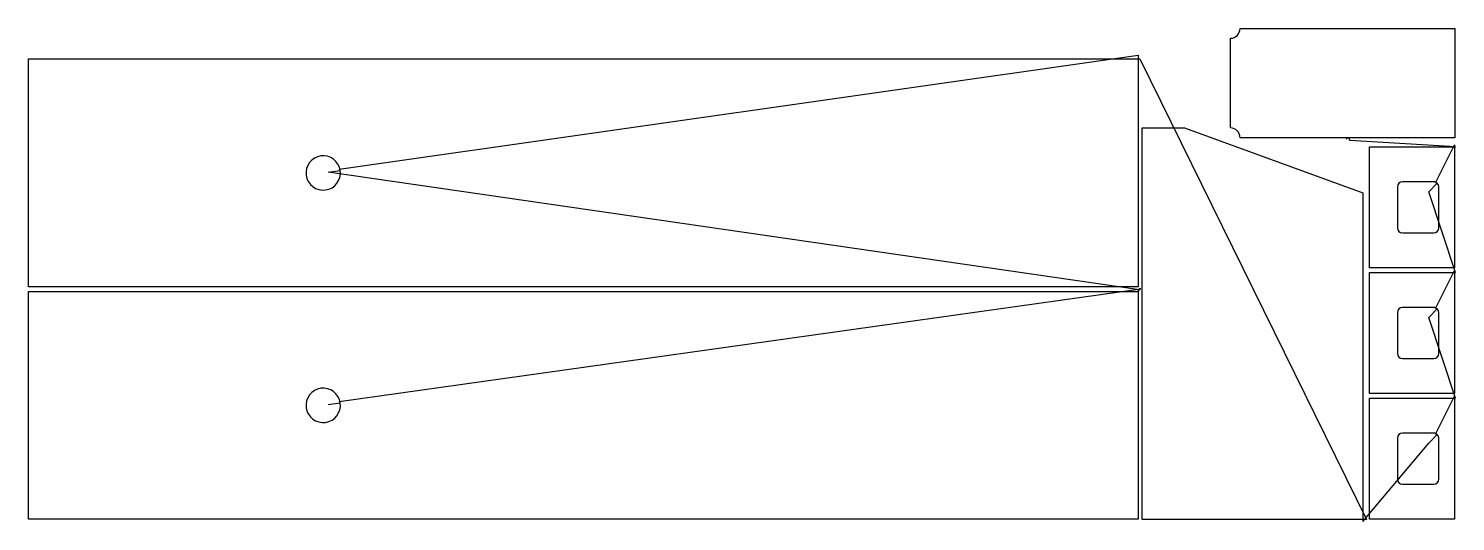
# Model space of a CAD drawing. Header units: metres. Extents: x 10 to 5894, y -2099 to -66.
import ezdxf

# ---------------------------------------------------------------- set-up
doc = ezdxf.new("R2010")
doc.units = ezdxf.units.M

msp = doc.modelspace()

# ---------------------------------------------------------------- linework, layer by layer
at = {"layer": 'TOOL_0'}
for p, q in [((4965.897, -476.385), (4965.897, -106.385)), ((5005.897, -66.385), (5890.897, -66.385)), ((5890.897, -66.385), (5890.897, -516.385)), ((9.998, -1131.698), (9.998, -191.698)), ((9.998, -191.698), (4584.998, -191.698)), ((1290.739, -645.705), (4584.998, -176.698)), ((4584.998, -176.698), (4584.998, -191.698)), ((4584.998, -191.698), (4584.998, -1131.698)), ((4584.998, -191.698), (4592.998, -191.698)), ((4592.998, -191.698), (5527.323, -2090.898)), ((4602.323, -2090.898), (4602.323, -475.898)), ((4602.323, -475.898), (4777.323, -475.898)), ((4777.323, -475.898), (5512.323, -743.416)), ((5448.397, -516.385), (5005.897, -516.385)), ((5448.397, -516.385), (5442.74, -522.042)), ((5890.897, -516.385), (5448.397, -516.385)), ((5893.997, -553.575), (5458.135, -528.657)), ((5539.997, -1053.575), (5539.997, -553.575)), ((5539.997, -553.575), (5889.997, -553.575)), ((5811.779, -702.274), (5889.997, -546.075)), ((5889.997, -546.075), (5889.997, -553.575)), ((5889.997, -553.575), (5889.997, -1053.575)), ((5889.997, -553.575), (5893.997, -553.575)), ((1245.797, -658.789), (1295.314, -651.863)), ((4590.656, -1144.341), (1245.797, -658.789)), ((5804.997, -698.576), (5674.997, -698.576)), ((5783.784, -739.79), (5819.139, -704.434)), ((5512.323, -743.416), (5512.323, -2090.898)), ((5654.997, -718.576), (5654.997, -888.576)), ((5893.997, -1071.877), (5783.784, -739.79)), ((5824.997, -888.576), (5824.997, -718.576)), ((5674.997, -908.576), (5804.997, -908.576)), ((5889.997, -1053.575), (5539.997, -1053.575)), ((5539.997, -1571.877), (5539.997, -1071.877)), ((5539.997, -1071.877), (5889.997, -1071.877)), ((5811.779, -1220.575), (5889.997, -1064.377)), ((5889.997, -1064.377), (5889.997, -1071.877)), ((5889.997, -1071.877), (5889.997, -1571.877)), ((5889.997, -1071.877), (5893.997, -1071.877)), ((4584.998, -1131.698), (9.998, -1131.698)), ((9.999, -2089.998), (9.999, -1149.998)), ((9.999, -1149.998), (4584.999, -1149.998)), ((1290.74, -1604.005), (4597.271, -1140.26)), ((4584.999, -1149.998), (4590.656, -1144.341)), ((4584.999, -1149.998), (4584.999, -2089.998)), ((5804.997, -1216.877), (5674.997, -1216.877)), ((5783.784, -1258.091), (5819.139, -1222.735)), ((5654.997, -1236.877), (5654.997, -1406.877)), ((5893.997, -1589.998), (5783.784, -1258.091)), ((5824.997, -1406.877), (5824.997, -1236.877)), ((5674.997, -1426.877), (5804.997, -1426.877)), ((5889.997, -1571.877), (5539.997, -1571.877)), ((5811.779, -1738.696), (5889.997, -1582.498)), ((5889.997, -1582.498), (5889.997, -1589.998)), ((1245.798, -1617.09), (1295.315, -1610.163)), ((5539.997, -2089.998), (5539.997, -1589.998)), ((5539.997, -1589.998), (5889.997, -1589.998)), ((5889.997, -1589.998), (5889.997, -2089.998)), ((5889.997, -1589.998), (5893.997, -1589.998)), ((5654.997, -1754.998), (5654.997, -1924.998)), ((5804.997, -1734.998), (5674.997, -1734.998)), ((5783.784, -1776.211), (5819.139, -1740.856)), ((5824.997, -1924.998), (5824.997, -1754.998)), ((5512.323, -2098.898), (5783.784, -1776.211)), ((5674.997, -1944.998), (5804.997, -1944.998)), ((4584.999, -2089.998), (9.999, -2089.998)), ((5512.323, -2090.898), (4602.323, -2090.898)), ((5527.323, -2090.898), (5512.323, -2090.898)), ((5512.323, -2090.898), (5512.323, -2098.898)), ((5889.997, -2089.998), (5539.997, -2089.998))]:
    msp.add_line(p, q, dxfattribs=at)
for centre, radius, start, end in [((4965.897, -66.385), 40, 270, 0), ((4965.897, -516.385), 40, 0, 90), ((5448.397, -526.385), 10, 346.8670937, 90), ((1224.999, -661.699), 71, 7.9631369, 187.9622259), ((1287.391, -652.971), 8, 7.9609573, 65.2608737), ((1224.998, -661.698), 71, 187.9631369, 7.9622259), ((5674.997, -718.576), 20, 90, 180), ((5804.997, -718.576), 20, 45, 90), ((5813.482, -710.091), 8, 45, 102.2903324), ((5804.997, -718.576), 20, 0, 45), ((5674.997, -888.576), 20, 180, 270), ((5804.997, -888.576), 20, 270, 0), ((4594.999, -1149.998), 10, 76.8670937, 180), ((5674.997, -1236.877), 20, 90, 180), ((5804.997, -1236.877), 20, 45, 90), ((5813.482, -1228.392), 8, 45, 102.2903324), ((5804.997, -1236.877), 20, 0, 45), ((5674.997, -1406.877), 20, 180, 270), ((5804.997, -1406.877), 20, 270, 0), ((1225, -1619.999), 71, 7.9631369, 187.9622259), ((1224.999, -1619.998), 71, 187.9631369, 7.9622259), ((1287.392, -1611.271), 8, 7.9609573, 65.2608737), ((5674.997, -1754.998), 20, 90, 180), ((5804.997, -1754.998), 20, 45, 90), ((5813.482, -1746.513), 8, 45, 102.2903324), ((5804.997, -1754.998), 20, 0, 45), ((5674.997, -1924.998), 20, 180, 270), ((5804.997, -1924.998), 20, 270, 0)]:
    msp.add_arc(centre, radius, start, end, dxfattribs=at)

doc.saveas('drawing.dxf')
